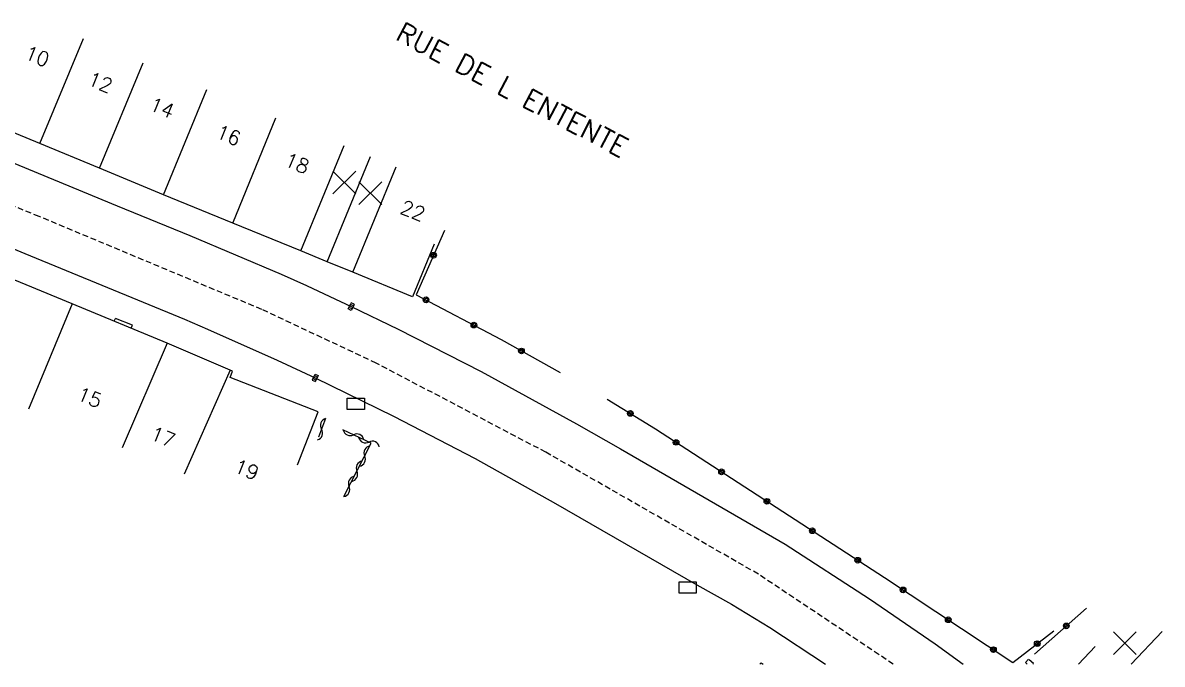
# Model space of a CAD drawing. Header units: millimetres. Extents: x 133000 to 134000, y 143000 to 144000.
# Drawn here: x 133282.9 to 133382.8, y 143000 to 143056.3 of the extents above; entities that cross this region are included whole.
import ezdxf
from ezdxf.enums import TextEntityAlignment as Align

# ---------------------------------------------------------------- set-up
doc = ezdxf.new("R2010")
doc.units = ezdxf.units.MM
doc.linetypes.add('DASHED', pattern=[0.75, 0.5, -0.25])
doc.layers.get('0').update_dxf_attribs({"linetype": 'CONTINUOUS'})
for name, color, linetype in [('W0001', 6, 'DASHED'), ('W0008', 7, 'CONTINUOUS'), ('W0100', 7, 'CONTINUOUS'), ('W0105', 7, 'CONTINUOUS'), ('W0112', 1, 'DASHED'), ('W0310', 3, 'CONTINUOUS'), ('W0322', 7, 'CONTINUOUS'), ('W0400', 7, 'CONTINUOUS'), ('W0989', 7, 'CONTINUOUS'), ('W0991', 7, 'CONTINUOUS'), ('W1102', 7, 'CONTINUOUS'), ('W1471', 7, 'CONTINUOUS')]:
    doc.layers.add(name, color=color, linetype=linetype)
doc.styles.get("Standard").update_dxf_attribs({"font": 'romans.shx', "width": 0.85})

# ---------------------------------------------------------------- blocks, each defined once
blk = doc.blocks.new('t310o')
at = {"color": 0, "linetype": 'Continuous'}
for centre, start, end in [((-0.5, 0.375), 216.8699, 323.1304), ((0.5, -0.375), 36.8699, 143.1303)]:
    blk.add_arc(centre, 0.625, start, end, dxfattribs=at)
blk = doc.blocks.new('t322o')
at = {"color": 0, "linetype": 'Continuous'}
for radius in [0.25, 0.15]:
    blk.add_circle((0, 0), radius, dxfattribs=at)
blk = doc.blocks.new('t991o')
at = {"color": 0, "linetype": 'Continuous'}
for p, q in [((-1, 1), (1, -1)), ((-1, -1), (1, 1))]:
    blk.add_line(p, q, dxfattribs=at)
blk = doc.blocks.new('T400')
for p, q in [((-0.15, 0.3), (0.15, 0.3)), ((-0.15, -0.25), (-0.15, 0.3)), ((-0.15, 0.15), (0.15, 0.15)), ((-0.15, 0), (0.15, 0)), ((0.15, 0.3), (0.15, -0.25)), ((-0.15, -0.15), (0.15, -0.15)), ((-0.15, -0.25), (-0.15, -0.3)), ((-0.15, -0.3), (0.15, -0.3)), ((0.15, -0.3), (0.15, -0.25))]:
    blk.add_line(p, q)
blk = doc.blocks.new('T1471')
at = {"color": 0, "linetype": 'Continuous', "flags": 128}
blk.add_lwpolyline([(-0.75, -0.5), (-0.75, 0.5), (0.75, 0.5), (0.75, -0.5), (-0.75, -0.5)], dxfattribs=at)

msp = doc.modelspace()

# ---------------------------------------------------------------- linework, layer by layer
at = {"layer": 'W0001'}
msp.add_lwpolyline([(133359.252, 143000), (133347.418, 143007.908), (133328.786, 143018.6), (133313.898, 143026.424), (133303.856, 143031.138), (133284.328, 143039.294), (133264.822, 143047.203)], dxfattribs=at)
at = {"layer": 'W0008'}
for points in [[(133266.423, 143050.324), (133267.775, 143049.858), (133269.857, 143048.987), (133270.612, 143048.701), (133275.123, 143046.826), (133279.969, 143044.841), (133291.181, 143040.236), (133297.558, 143037.623), (133305.565, 143034.224), (133307.772, 143033.234), (133309.824, 143032.285), (133311.707, 143031.383), (133315.811, 143029.393), (133323.093, 143025.681), (133331.478, 143021.112), (133335.317, 143018.917), (133349.781, 143010.548), (133357.174, 143005.751), (133362.929, 143001.803), (133365.394, 143000)], [(133263.222, 143044.083), (133266.533, 143042.835), (133276.312, 143038.842), (133283.081, 143036.049), (133297.08, 143030.275), (133299.09, 143029.414), (133305.204, 143026.692), (133308.55, 143025.135), (133315.417, 143021.773), (133322.562, 143018.062), (133329.625, 143014.114), (133342.035, 143006.98), (133345.054, 143005.268), (133348.42, 143003.22), (133353.305, 143000)]]:
    msp.add_lwpolyline(points, dxfattribs=at)
at = {"layer": 'W0100'}
for points in [[(133318.977, 143036.875), (133317.077, 143032.25), (133311.834, 143034.405), (133309.598, 143035.318), (133307.269, 143036.281), (133301.327, 143038.702), (133295.24, 143041.207), (133289.627, 143043.526), (133284.395, 143045.688), (133278.567, 143048.094)], [(133306.998, 143017.487), (133308.814, 143022.145), (133301.085, 143025.159), (133301.287, 143025.724), (133301.087, 143025.812), (133295.557, 143028.192), (133287.209, 143031.631), (133278.63, 143035.182)], [(133376.973, 143001.554), (133375.506, 143000)]]:
    msp.add_lwpolyline(points, dxfattribs=at)
at = {"layer": 'W0105'}
for p, q in [((133290.92, 143030.102), (133291.025, 143030.356)), ((133292.519, 143029.751), (133291.025, 143030.356)), ((133292.411, 143029.488), (133292.519, 143029.751))]:
    msp.add_line(p, q, dxfattribs=at)
at = {"layer": 'W0112'}
for points in [[(133371.505, 143000), (133371.55, 143000.05), (133371.112, 143000.444), (133370.845, 143000.146), (133370.845, 143000.146), (133370.845, 143000.146), (133370.845, 143000.146), (133370.845, 143000.146), (133370.845, 143000.146), (133370.845, 143000.146), (133370.845, 143000.146), (133370.845, 143000.146), (133370.845, 143000.146), (133370.845, 143000.146), (133370.845, 143000.146), (133370.845, 143000.146), (133370.845, 143000.146), (133370.845, 143000.146), (133370.845, 143000.146), (133370.845, 143000.146), (133370.845, 143000.146), (133370.845, 143000.146), (133370.845, 143000.146), (133370.845, 143000.146), (133370.845, 143000.146), (133370.845, 143000.146), (133370.845, 143000.146), (133370.845, 143000.146), (133370.845, 143000.146), (133370.845, 143000.146), (133370.845, 143000.146), (133370.845, 143000.146), (133370.845, 143000.146), (133370.845, 143000.146), (133370.845, 143000.146), (133370.845, 143000.146), (133370.845, 143000.146), (133370.845, 143000.146), (133370.845, 143000.146), (133370.845, 143000.146), (133370.845, 143000.146), (133370.845, 143000.146), (133370.845, 143000.146), (133370.845, 143000.146), (133370.845, 143000.146), (133370.845, 143000.146), (133370.845, 143000.146), (133370.845, 143000.146), (133370.845, 143000.146), (133370.845, 143000.146), (133370.845, 143000.146), (133370.845, 143000.146), (133370.845, 143000.146), (133370.845, 143000.146), (133370.845, 143000.146), (133370.845, 143000.146), (133370.845, 143000.146), (133370.845, 143000.146), (133370.845, 143000.146), (133370.845, 143000.146), (133370.845, 143000.146), (133370.845, 143000.146), (133370.845, 143000.146), (133370.845, 143000.146), (133370.845, 143000.146), (133370.845, 143000.146), (133370.845, 143000.146), (133370.845, 143000.146), (133370.845, 143000.146), (133370.845, 143000.146), (133370.845, 143000.146), (133370.845, 143000.146), (133370.845, 143000.146), (133370.845, 143000.146), (133370.845, 143000.146), (133370.845, 143000.146), (133370.845, 143000.146), (133370.845, 143000.146), (133370.845, 143000.146), (133370.845, 143000.146), (133370.845, 143000.146), (133370.845, 143000.146), (133370.845, 143000.146), (133370.845, 143000.146), (133370.845, 143000.146), (133370.845, 143000.146), (133370.845, 143000.146), (133370.845, 143000.146), (133370.845, 143000.146), (133370.845, 143000.146), (133370.845, 143000.146), (133370.845, 143000.146), (133370.845, 143000.146), (133370.845, 143000.146), (133370.845, 143000.146), (133370.845, 143000.146), (133370.845, 143000.146), (133370.845, 143000.146), (133370.845, 143000.146), (133370.845, 143000.146), (133370.845, 143000.146), (133370.845, 143000.146), (133370.845, 143000.146), (133370.845, 143000.146), (133370.845, 143000.146), (133370.845, 143000.146), (133370.845, 143000.146), (133370.845, 143000.146), (133370.845, 143000.146), (133370.845, 143000.146), (133370.845, 143000.146), (133370.845, 143000.146), (133370.845, 143000.146), (133370.845, 143000.146), (133370.845, 143000.146), (133370.845, 143000.146), (133370.845, 143000.146), (133370.845, 143000.146), (133370.845, 143000.146), (133370.845, 143000.146)], [(133371.007, 143000), (133370.845, 143000.146), (133370.845, 143000.146), (133370.845, 143000.146), (133370.845, 143000.146), (133370.845, 143000.146), (133370.845, 143000.146), (133370.845, 143000.146), (133370.845, 143000.146), (133370.845, 143000.146), (133370.845, 143000.146), (133370.845, 143000.146), (133370.845, 143000.146), (133370.845, 143000.146), (133370.845, 143000.146), (133370.845, 143000.146), (133370.845, 143000.146), (133370.845, 143000.146), (133370.845, 143000.146), (133370.845, 143000.146), (133370.845, 143000.146), (133370.845, 143000.146), (133370.845, 143000.146), (133370.845, 143000.146), (133370.845, 143000.146), (133370.845, 143000.146), (133370.845, 143000.146), (133370.845, 143000.146), (133370.845, 143000.146), (133370.845, 143000.146), (133370.845, 143000.146), (133370.845, 143000.146), (133370.845, 143000.146), (133370.845, 143000.146), (133370.845, 143000.146), (133370.845, 143000.146), (133370.845, 143000.146), (133370.845, 143000.146), (133370.845, 143000.146), (133370.845, 143000.146), (133370.845, 143000.146), (133370.845, 143000.146), (133370.845, 143000.146), (133370.845, 143000.146), (133370.845, 143000.146), (133370.845, 143000.146), (133370.845, 143000.146), (133370.845, 143000.146), (133370.845, 143000.146), (133370.845, 143000.146), (133370.845, 143000.146), (133370.845, 143000.146), (133370.845, 143000.146), (133370.845, 143000.146), (133370.845, 143000.146), (133370.845, 143000.146), (133370.845, 143000.146), (133370.845, 143000.146), (133370.845, 143000.146), (133370.845, 143000.146), (133370.845, 143000.146), (133370.845, 143000.146), (133370.845, 143000.146), (133370.845, 143000.146), (133370.845, 143000.146), (133370.845, 143000.146), (133370.845, 143000.146), (133370.845, 143000.146), (133370.845, 143000.146), (133370.845, 143000.146), (133370.845, 143000.146), (133370.845, 143000.146), (133370.845, 143000.146), (133370.845, 143000.146), (133370.845, 143000.146), (133370.845, 143000.146), (133370.845, 143000.146), (133370.845, 143000.146), (133370.845, 143000.146), (133370.845, 143000.146), (133370.845, 143000.146), (133370.845, 143000.146), (133370.845, 143000.146), (133370.845, 143000.146), (133370.845, 143000.146), (133370.845, 143000.146), (133370.845, 143000.146), (133370.845, 143000.146), (133370.845, 143000.146), (133370.845, 143000.146), (133370.845, 143000.146), (133370.845, 143000.146), (133370.845, 143000.146), (133370.845, 143000.146), (133370.845, 143000.146), (133370.845, 143000.146), (133370.845, 143000.146), (133370.845, 143000.146), (133370.845, 143000.146), (133370.845, 143000.146), (133370.845, 143000.146), (133370.845, 143000.146), (133370.845, 143000.146), (133370.845, 143000.146), (133370.845, 143000.146), (133370.845, 143000.146), (133370.845, 143000.146), (133370.845, 143000.146), (133370.845, 143000.146), (133370.845, 143000.146), (133370.845, 143000.146), (133370.845, 143000.146), (133370.845, 143000.146), (133370.845, 143000.146), (133370.845, 143000.146), (133370.845, 143000.146), (133370.845, 143000.146), (133370.845, 143000.146), (133370.845, 143000.146), (133370.845, 143000.146)]]:
    msp.add_lwpolyline(points, dxfattribs=at)
at = {"layer": 'W0310'}
for points in [[(133309.453, 143021.562), (133308.838, 143019.93), (133308.838, 143019.93), (133308.838, 143019.93), (133308.838, 143019.93), (133308.838, 143019.93), (133308.838, 143019.93), (133308.838, 143019.93), (133308.838, 143019.93), (133308.838, 143019.93), (133308.838, 143019.93), (133308.838, 143019.93), (133308.838, 143019.93), (133308.838, 143019.93), (133308.838, 143019.93), (133308.838, 143019.93), (133308.838, 143019.93), (133308.838, 143019.93), (133308.838, 143019.93), (133308.838, 143019.93), (133308.838, 143019.93), (133308.838, 143019.93), (133308.838, 143019.93), (133308.838, 143019.93), (133308.838, 143019.93), (133308.838, 143019.93), (133308.838, 143019.93), (133308.838, 143019.93), (133308.838, 143019.93), (133308.838, 143019.93), (133308.838, 143019.93), (133308.838, 143019.93), (133308.838, 143019.93), (133308.838, 143019.93), (133308.838, 143019.93), (133308.838, 143019.93), (133308.838, 143019.93), (133308.838, 143019.93), (133308.838, 143019.93), (133308.838, 143019.93), (133308.838, 143019.93), (133308.838, 143019.93), (133308.838, 143019.93), (133308.838, 143019.93), (133308.838, 143019.93), (133308.838, 143019.93), (133308.838, 143019.93), (133308.838, 143019.93), (133308.838, 143019.93), (133308.838, 143019.93), (133308.838, 143019.93), (133308.838, 143019.93), (133308.838, 143019.93), (133308.838, 143019.93), (133308.838, 143019.93), (133308.838, 143019.93), (133308.838, 143019.93), (133308.838, 143019.93), (133308.838, 143019.93), (133308.838, 143019.93), (133308.838, 143019.93), (133308.838, 143019.93), (133308.838, 143019.93), (133308.838, 143019.93), (133308.838, 143019.93), (133308.838, 143019.93), (133308.838, 143019.93), (133308.838, 143019.93), (133308.838, 143019.93), (133308.838, 143019.93), (133308.838, 143019.93), (133308.838, 143019.93), (133308.838, 143019.93), (133308.838, 143019.93), (133308.838, 143019.93), (133308.838, 143019.93), (133308.838, 143019.93), (133308.838, 143019.93), (133308.838, 143019.93), (133308.838, 143019.93), (133308.838, 143019.93), (133308.838, 143019.93), (133308.838, 143019.93), (133308.838, 143019.93), (133308.838, 143019.93), (133308.838, 143019.93), (133308.838, 143019.93), (133308.838, 143019.93), (133308.838, 143019.93), (133308.838, 143019.93), (133308.838, 143019.93), (133308.838, 143019.93), (133308.838, 143019.93), (133308.838, 143019.93), (133308.838, 143019.93), (133308.838, 143019.93), (133308.838, 143019.93), (133308.838, 143019.93), (133308.838, 143019.93), (133308.838, 143019.93), (133308.838, 143019.93)], [(133311.057, 143014.715), (133313.467, 143019.405), (133310.968, 143020.569), (133310.968, 143020.569), (133310.968, 143020.569), (133310.968, 143020.569), (133310.968, 143020.569), (133310.968, 143020.569), (133310.968, 143020.569), (133310.968, 143020.569), (133310.968, 143020.569), (133310.968, 143020.569), (133310.968, 143020.569), (133310.968, 143020.569), (133310.968, 143020.569), (133310.968, 143020.569), (133310.968, 143020.569), (133310.968, 143020.569), (133310.968, 143020.569), (133310.968, 143020.569), (133310.968, 143020.569), (133310.968, 143020.569), (133310.968, 143020.569), (133310.968, 143020.569), (133310.968, 143020.569), (133310.968, 143020.569), (133310.968, 143020.569), (133310.968, 143020.569), (133310.968, 143020.569), (133310.968, 143020.569), (133310.968, 143020.569), (133310.968, 143020.569), (133310.968, 143020.569), (133310.968, 143020.569), (133310.968, 143020.569), (133310.968, 143020.569), (133310.968, 143020.569), (133310.968, 143020.569), (133310.968, 143020.569), (133310.968, 143020.569), (133310.968, 143020.569), (133310.968, 143020.569), (133310.968, 143020.569), (133310.968, 143020.569), (133310.968, 143020.569), (133310.968, 143020.569), (133310.968, 143020.569), (133310.968, 143020.569), (133310.968, 143020.569), (133310.968, 143020.569), (133310.968, 143020.569), (133310.968, 143020.569), (133310.968, 143020.569), (133310.968, 143020.569), (133310.968, 143020.569), (133310.968, 143020.569), (133310.968, 143020.569), (133310.968, 143020.569), (133310.968, 143020.569), (133310.968, 143020.569), (133310.968, 143020.569), (133310.968, 143020.569), (133310.968, 143020.569), (133310.968, 143020.569), (133310.968, 143020.569), (133310.968, 143020.569), (133310.968, 143020.569), (133310.968, 143020.569), (133310.968, 143020.569), (133310.968, 143020.569), (133310.968, 143020.569), (133310.968, 143020.569), (133310.968, 143020.569), (133310.968, 143020.569), (133310.968, 143020.569), (133310.968, 143020.569), (133310.968, 143020.569), (133310.968, 143020.569), (133310.968, 143020.569), (133310.968, 143020.569), (133310.968, 143020.569), (133310.968, 143020.569), (133310.968, 143020.569), (133310.968, 143020.569), (133310.968, 143020.569), (133310.968, 143020.569), (133310.968, 143020.569), (133310.968, 143020.569), (133310.968, 143020.569), (133310.968, 143020.569), (133310.968, 143020.569), (133310.968, 143020.569), (133310.968, 143020.569), (133310.968, 143020.569), (133310.968, 143020.569), (133310.968, 143020.569), (133310.968, 143020.569), (133310.968, 143020.569), (133310.968, 143020.569), (133310.968, 143020.569), (133310.968, 143020.569)], [(133310.968, 143020.569), (133310.968, 143020.569), (133310.968, 143020.569), (133310.968, 143020.569), (133310.968, 143020.569), (133310.968, 143020.569), (133310.968, 143020.569), (133310.968, 143020.569), (133310.968, 143020.569), (133310.968, 143020.569), (133310.968, 143020.569), (133310.968, 143020.569), (133310.968, 143020.569), (133310.968, 143020.569), (133310.968, 143020.569), (133310.968, 143020.569), (133310.968, 143020.569), (133310.968, 143020.569), (133310.968, 143020.569), (133310.968, 143020.569)], [(133308.838, 143019.93), (133308.838, 143019.93), (133308.838, 143019.93), (133308.838, 143019.93), (133308.838, 143019.93), (133308.838, 143019.93), (133308.838, 143019.93), (133308.838, 143019.93), (133308.838, 143019.93), (133308.838, 143019.93), (133308.838, 143019.93), (133308.838, 143019.93), (133308.838, 143019.93), (133308.838, 143019.93), (133308.838, 143019.93), (133308.838, 143019.93), (133308.838, 143019.93), (133308.838, 143019.93), (133308.838, 143019.93), (133308.838, 143019.93)]]:
    msp.add_lwpolyline(points, dxfattribs=at)
at = {"layer": 'W0322'}
for points in [[(133319.88, 143038.071), (133317.407, 143032.434), (133324.848, 143028.499), (133330.021, 143025.589), (133330.021, 143025.589), (133330.021, 143025.589), (133330.021, 143025.589), (133330.021, 143025.589), (133330.021, 143025.589), (133330.021, 143025.589), (133330.021, 143025.589), (133330.021, 143025.589), (133330.021, 143025.589), (133330.021, 143025.589), (133330.021, 143025.589), (133330.021, 143025.589), (133330.021, 143025.589), (133330.021, 143025.589), (133330.021, 143025.589), (133330.021, 143025.589), (133330.021, 143025.589), (133330.021, 143025.589), (133330.021, 143025.589), (133330.021, 143025.589), (133330.021, 143025.589), (133330.021, 143025.589), (133330.021, 143025.589), (133330.021, 143025.589), (133330.021, 143025.589), (133330.021, 143025.589), (133330.021, 143025.589), (133330.021, 143025.589), (133330.021, 143025.589), (133330.021, 143025.589), (133330.021, 143025.589), (133330.021, 143025.589), (133330.021, 143025.589), (133330.021, 143025.589), (133330.021, 143025.589), (133330.021, 143025.589), (133330.021, 143025.589), (133330.021, 143025.589), (133330.021, 143025.589), (133330.021, 143025.589), (133330.021, 143025.589), (133330.021, 143025.589), (133330.021, 143025.589), (133330.021, 143025.589), (133330.021, 143025.589), (133330.021, 143025.589), (133330.021, 143025.589), (133330.021, 143025.589), (133330.021, 143025.589), (133330.021, 143025.589), (133330.021, 143025.589), (133330.021, 143025.589), (133330.021, 143025.589), (133330.021, 143025.589), (133330.021, 143025.589), (133330.021, 143025.589), (133330.021, 143025.589), (133330.021, 143025.589), (133330.021, 143025.589), (133330.021, 143025.589), (133330.021, 143025.589), (133330.021, 143025.589), (133330.021, 143025.589), (133330.021, 143025.589), (133330.021, 143025.589), (133330.021, 143025.589), (133330.021, 143025.589), (133330.021, 143025.589), (133330.021, 143025.589), (133330.021, 143025.589), (133330.021, 143025.589), (133330.021, 143025.589), (133330.021, 143025.589), (133330.021, 143025.589), (133330.021, 143025.589), (133330.021, 143025.589), (133330.021, 143025.589), (133330.021, 143025.589), (133330.021, 143025.589), (133330.021, 143025.589), (133330.021, 143025.589), (133330.021, 143025.589), (133330.021, 143025.589), (133330.021, 143025.589), (133330.021, 143025.589), (133330.021, 143025.589), (133330.021, 143025.589), (133330.021, 143025.589), (133330.021, 143025.589), (133330.021, 143025.589), (133330.021, 143025.589), (133330.021, 143025.589), (133330.021, 143025.589), (133330.021, 143025.589), (133330.021, 143025.589), (133330.021, 143025.589), (133330.021, 143025.589)], [(133330.021, 143025.589), (133330.021, 143025.589), (133330.021, 143025.589), (133330.021, 143025.589), (133330.021, 143025.589), (133330.021, 143025.589), (133330.021, 143025.589), (133330.021, 143025.589), (133330.021, 143025.589), (133330.021, 143025.589), (133330.021, 143025.589), (133330.021, 143025.589), (133330.021, 143025.589), (133330.021, 143025.589), (133330.021, 143025.589), (133330.021, 143025.589), (133330.021, 143025.589), (133330.021, 143025.589), (133330.021, 143025.589), (133330.021, 143025.589)], [(133334.167, 143023.256), (133338.39, 143020.649), (133358.486, 143007.604), (133369.741, 143000.152), (133373.353, 143002.936), (133373.353, 143002.936), (133373.353, 143002.936), (133373.353, 143002.936), (133373.353, 143002.936), (133373.353, 143002.936), (133373.353, 143002.936), (133373.353, 143002.936), (133373.353, 143002.936), (133373.353, 143002.936), (133373.353, 143002.936), (133373.353, 143002.936), (133373.353, 143002.936), (133373.353, 143002.936), (133373.353, 143002.936), (133373.353, 143002.936), (133373.353, 143002.936), (133373.353, 143002.936), (133373.353, 143002.936), (133373.353, 143002.936), (133373.353, 143002.936), (133373.353, 143002.936), (133373.353, 143002.936), (133373.353, 143002.936), (133373.353, 143002.936), (133373.353, 143002.936), (133373.353, 143002.936), (133373.353, 143002.936), (133373.353, 143002.936), (133373.353, 143002.936), (133373.353, 143002.936), (133373.353, 143002.936), (133373.353, 143002.936), (133373.353, 143002.936), (133373.353, 143002.936), (133373.353, 143002.936), (133373.353, 143002.936), (133373.353, 143002.936), (133373.353, 143002.936), (133373.353, 143002.936), (133373.353, 143002.936), (133373.353, 143002.936), (133373.353, 143002.936), (133373.353, 143002.936), (133373.353, 143002.936), (133373.353, 143002.936), (133373.353, 143002.936), (133373.353, 143002.936), (133373.353, 143002.936), (133373.353, 143002.936), (133373.353, 143002.936), (133373.353, 143002.936), (133373.353, 143002.936), (133373.353, 143002.936), (133373.353, 143002.936), (133373.353, 143002.936), (133373.353, 143002.936), (133373.353, 143002.936), (133373.353, 143002.936), (133373.353, 143002.936), (133373.353, 143002.936), (133373.353, 143002.936), (133373.353, 143002.936), (133373.353, 143002.936), (133373.353, 143002.936), (133373.353, 143002.936), (133373.353, 143002.936), (133373.353, 143002.936), (133373.353, 143002.936), (133373.353, 143002.936), (133373.353, 143002.936), (133373.353, 143002.936), (133373.353, 143002.936), (133373.353, 143002.936), (133373.353, 143002.936), (133373.353, 143002.936), (133373.353, 143002.936), (133373.353, 143002.936), (133373.353, 143002.936), (133373.353, 143002.936), (133373.353, 143002.936), (133373.353, 143002.936), (133373.353, 143002.936), (133373.353, 143002.936), (133373.353, 143002.936), (133373.353, 143002.936), (133373.353, 143002.936), (133373.353, 143002.936), (133373.353, 143002.936), (133373.353, 143002.936), (133373.353, 143002.936), (133373.353, 143002.936), (133373.353, 143002.936), (133373.353, 143002.936), (133373.353, 143002.936), (133373.353, 143002.936), (133373.353, 143002.936)], [(133376.212, 143004.934), (133371.632, 143000.876), (133371.632, 143000.876), (133371.632, 143000.876), (133371.632, 143000.876), (133371.632, 143000.876), (133371.632, 143000.876), (133371.632, 143000.876), (133371.632, 143000.876), (133371.632, 143000.876), (133371.632, 143000.876), (133371.632, 143000.876), (133371.632, 143000.876), (133371.632, 143000.876), (133371.632, 143000.876), (133371.632, 143000.876), (133371.632, 143000.876), (133371.632, 143000.876), (133371.632, 143000.876), (133371.632, 143000.876), (133371.632, 143000.876), (133371.632, 143000.876), (133371.632, 143000.876), (133371.632, 143000.876), (133371.632, 143000.876), (133371.632, 143000.876), (133371.632, 143000.876), (133371.632, 143000.876), (133371.632, 143000.876), (133371.632, 143000.876), (133371.632, 143000.876), (133371.632, 143000.876), (133371.632, 143000.876), (133371.632, 143000.876), (133371.632, 143000.876), (133371.632, 143000.876), (133371.632, 143000.876), (133371.632, 143000.876), (133371.632, 143000.876), (133371.632, 143000.876), (133371.632, 143000.876), (133371.632, 143000.876), (133371.632, 143000.876), (133371.632, 143000.876), (133371.632, 143000.876), (133371.632, 143000.876), (133371.632, 143000.876), (133371.632, 143000.876), (133371.632, 143000.876), (133371.632, 143000.876), (133371.632, 143000.876), (133371.632, 143000.876), (133371.632, 143000.876), (133371.632, 143000.876), (133371.632, 143000.876), (133371.632, 143000.876), (133371.632, 143000.876), (133371.632, 143000.876), (133371.632, 143000.876), (133371.632, 143000.876), (133371.632, 143000.876), (133371.632, 143000.876), (133371.632, 143000.876), (133371.632, 143000.876), (133371.632, 143000.876), (133371.632, 143000.876), (133371.632, 143000.876), (133371.632, 143000.876), (133371.632, 143000.876), (133371.632, 143000.876), (133371.632, 143000.876), (133371.632, 143000.876), (133371.632, 143000.876), (133371.632, 143000.876), (133371.632, 143000.876), (133371.632, 143000.876), (133371.632, 143000.876), (133371.632, 143000.876), (133371.632, 143000.876), (133371.632, 143000.876), (133371.632, 143000.876), (133371.632, 143000.876), (133371.632, 143000.876), (133371.632, 143000.876), (133371.632, 143000.876), (133371.632, 143000.876), (133371.632, 143000.876), (133371.632, 143000.876), (133371.632, 143000.876), (133371.632, 143000.876), (133371.632, 143000.876), (133371.632, 143000.876), (133371.632, 143000.876), (133371.632, 143000.876), (133371.632, 143000.876), (133371.632, 143000.876), (133371.632, 143000.876), (133371.632, 143000.876), (133371.632, 143000.876), (133371.632, 143000.876), (133371.632, 143000.876)], [(133373.353, 143002.936), (133373.353, 143002.936), (133373.353, 143002.936), (133373.353, 143002.936), (133373.353, 143002.936), (133373.353, 143002.936), (133373.353, 143002.936), (133373.353, 143002.936), (133373.353, 143002.936), (133373.353, 143002.936), (133373.353, 143002.936), (133373.353, 143002.936), (133373.353, 143002.936), (133373.353, 143002.936), (133373.353, 143002.936), (133373.353, 143002.936), (133373.353, 143002.936), (133373.353, 143002.936), (133373.353, 143002.936), (133373.353, 143002.936)], [(133347.558, 143000), (133347.664, 143000.11), (133347.837, 143000)], [(133371.632, 143000.876), (133371.632, 143000.876), (133371.632, 143000.876), (133371.632, 143000.876), (133371.632, 143000.876), (133371.632, 143000.876), (133371.632, 143000.876), (133371.632, 143000.876), (133371.632, 143000.876), (133371.632, 143000.876), (133371.632, 143000.876), (133371.632, 143000.876), (133371.632, 143000.876), (133371.632, 143000.876), (133371.632, 143000.876), (133371.632, 143000.876), (133371.632, 143000.876), (133371.632, 143000.876), (133371.632, 143000.876), (133371.632, 143000.876)]]:
    msp.add_lwpolyline(points, dxfattribs=at)
at = {"layer": 'W1102'}
for p, q in [((133284.395, 143045.688), (133288.214, 143054.93)), ((133289.627, 143043.526), (133293.446, 143052.768)), ((133295.24, 143041.207), (133299.045, 143050.454)), ((133301.327, 143038.702), (133305.101, 143047.963)), ((133307.269, 143036.281), (133311.089, 143045.522)), ((133309.598, 143035.318), (133313.38, 143044.575)), ((133311.834, 143034.405), (133315.634, 143043.654)), ((133287.209, 143031.631), (133283.399, 143022.385)), ((133295.557, 143028.192), (133291.605, 143019.006)), ((133301.087, 143025.812), (133297.034, 143016.67)), ((133380.124, 143000), (133382.847, 143002.884))]:
    msp.add_line(p, q, dxfattribs=at)

# ---------------------------------------------------------------- block references
at = {"layer": 'W0310'}
for p, rotation in [((133309.1, 143020.626), 249.3516160995546), ((133311.901, 143020.134), 155.024594874469), ((133313.261, 143019.501), 155.024594874469), ((133312.885, 143018.273), 62.80326291918448), ((133312.2, 143016.939), 62.80326291918448), ((133311.514, 143015.604), 62.80326291918448)]:
    msp.add_blockref('t310o', p, dxfattribs=dict(at, rotation=rotation))
at = {"layer": 'W0322'}
for p, rotation in [((133318.926, 143035.896), 246.3126911924336), ((133318.264, 143031.981), 332.1290135663511), ((133322.463, 143029.76), 332.1290135663511), ((133326.636, 143027.493), 330.6405896058735), ((133336.188, 143022.008), 328.3116226442747), ((133340.204, 143019.472), 327.0110857706911), ((133344.188, 143016.886), 327.0110857706911), ((133348.172, 143014.299), 327.0110857706911), ((133352.156, 143011.713), 327.0110857706911), ((133356.14, 143009.127), 327.0110857706911), ((133360.115, 143006.526), 326.4911546609414), ((133364.075, 143003.903), 326.4911546609414), ((133374.434, 143003.359), 221.5418540787922), ((133371.883, 143001.803), 37.62380354763744), ((133368.036, 143001.281), 326.4911546609414)]:
    msp.add_blockref('t322o', p, dxfattribs=dict(at, rotation=rotation))
at = {"layer": 'W0400'}
for p, rotation in [((133311.707, 143031.383), 154.3963437339618), ((133308.55, 143025.135), 335.0509807016599)]:
    msp.add_blockref('T400', p, dxfattribs=dict(at, rotation=rotation))
at = {"layer": 'W0991'}
for p in [(133311.093, 143042.274), (133313.374, 143041.337), (133379.568, 143001.854)]:
    msp.add_blockref('t991o', p, dxfattribs=at)
at = {"layer": 'W1471'}
for p in [(133312.108, 143022.849), (133341.212, 143006.743)]:
    msp.add_blockref('T1471', p, dxfattribs=at)

# ---------------------------------------------------------------- texts
at = {"layer": 'W0989'}
msp.add_text('RUE DE L ENTENTE', height=1.75, rotation=332.27661, dxfattribs=at).set_placement((133325.832, 143050.428), align=Align.MIDDLE)
at = {"layer": 'W0991'}
for s, rotation, p in [('10', 337.56801, (133284.15, 143053.362)), ('12', 337.54281, (133289.684, 143051.076)), ('14', 337.55156, (133295.104, 143048.836)), ('16', 337.63458, (133300.944, 143046.429)), ('18', 337.8358, (133306.953, 143043.968)), ('22', 337.66434, (133317.113, 143039.804)), ('15', 337.60935, (133288.758, 143023.422)), ('17', 338.69571, (133295.184, 143019.947)), ('19', 338.69545, (133302.533, 143017.081))]:
    msp.add_text(s, height=1.25, rotation=rotation, dxfattribs=at).set_placement(p, align=Align.MIDDLE)

doc.saveas('drawing.dxf')
